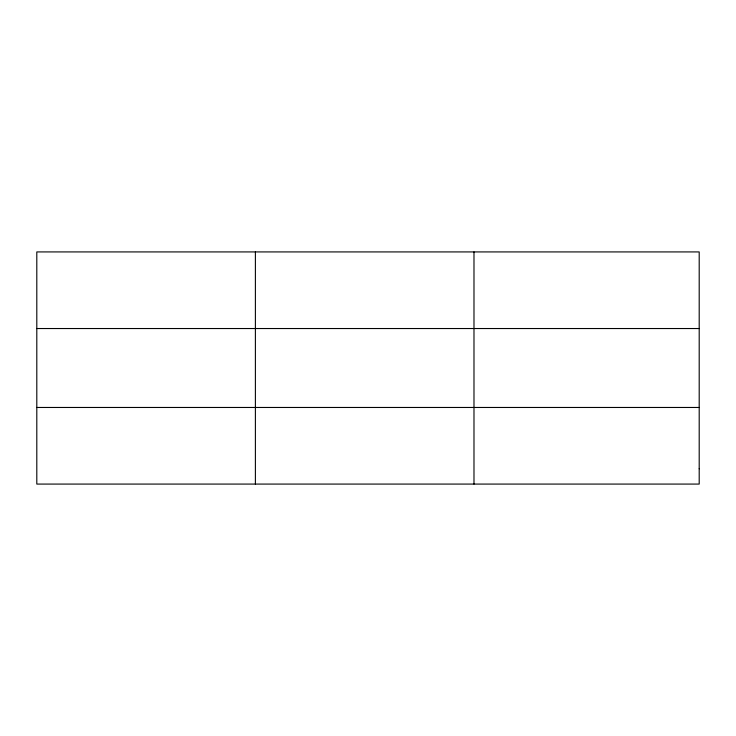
<?xml version="1.0" encoding="UTF-8"?>
<svg xmlns="http://www.w3.org/2000/svg" width="736" height="736" viewBox="0 0 736 736"><rect width="100%" height="100%" fill="white"/><g stroke="black" fill="none" stroke-linecap="round" stroke-linejoin="round"><path stroke-width="1.1" d="M255.392 484.076L255.392 251.924M473.984 484.076L473.984 251.924M36.8 328.532L699.2 328.532M36.8 407.468L699.2 407.468M699.2 468.758L699.2 484.076L36.8 484.076L36.8 251.924L699.2 251.924L699.2 468.758"/></g></svg>
